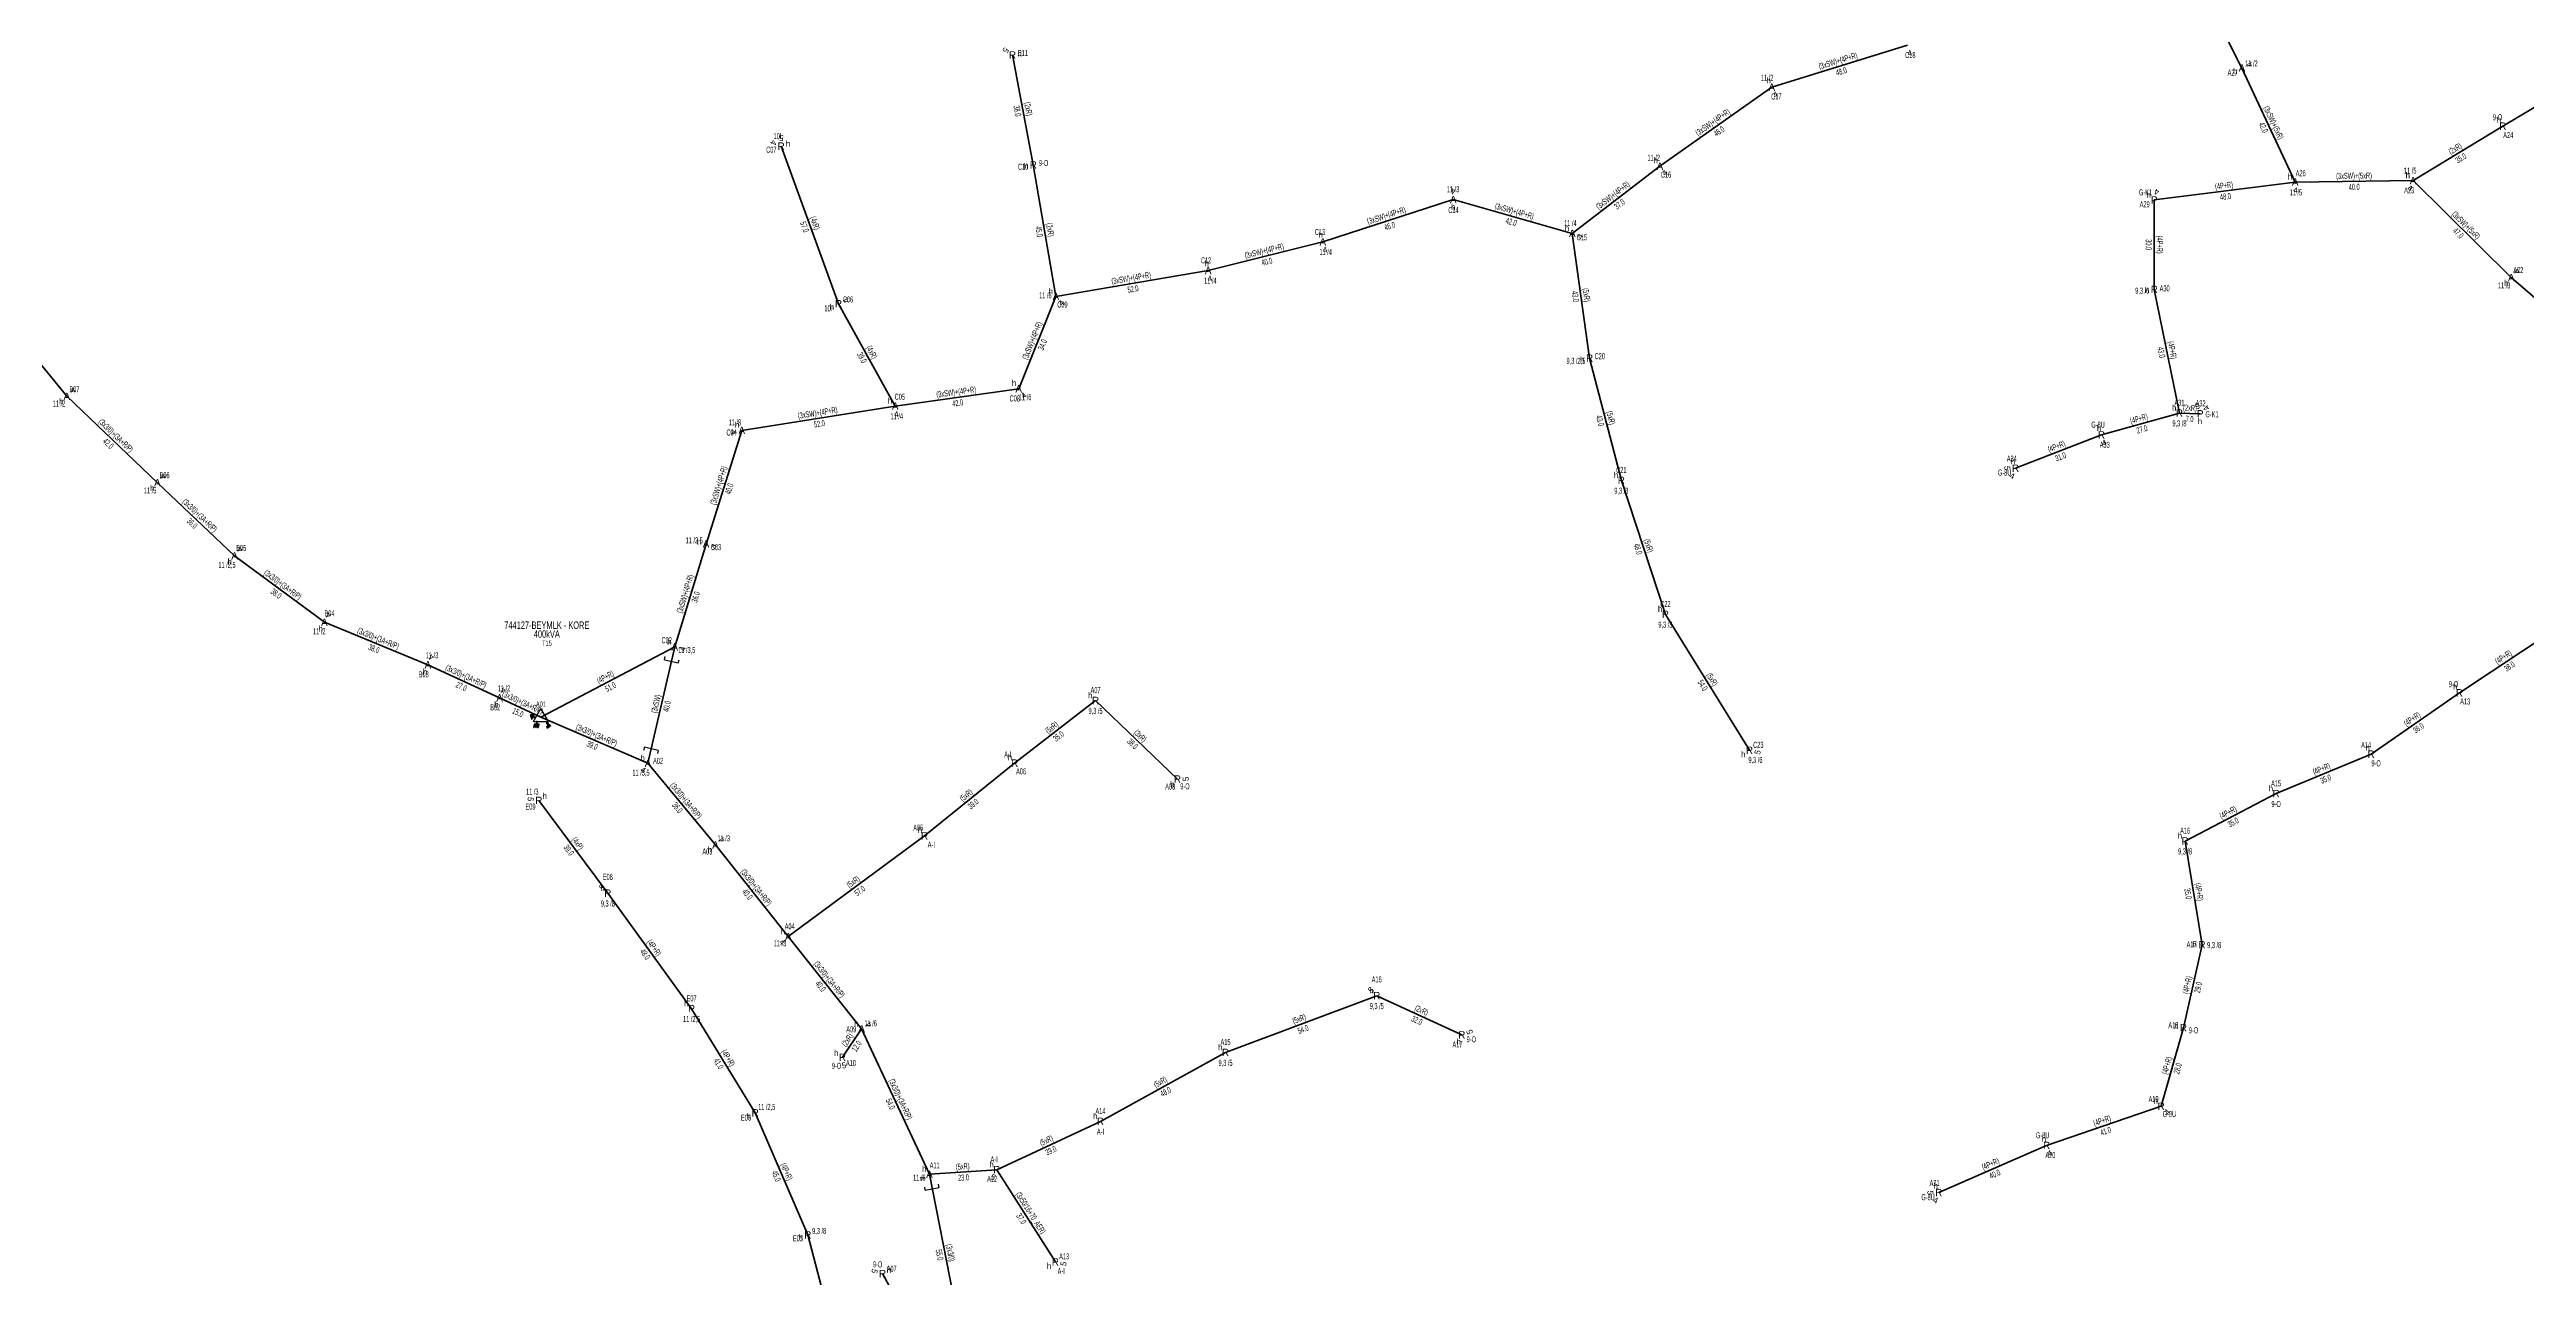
# Model space of a CAD drawing. Header units: millimetres. Extents: x 500432 to 503620, y 4011498 to 4014138.
# Drawn here: x 501226 to 502062, y 4012814 to 4013228 of the extents above; entities that cross this region are included whole.
import ezdxf
from ezdxf.enums import TextEntityAlignment as Align

# ---------------------------------------------------------------- set-up
doc = ezdxf.new("R2010")
doc.units = ezdxf.units.MM
for name, color, linetype, lineweight in [('DIREK_AG_MEVCUT', 120, 'Continuous', 25), ('DIREK_OG_MEVCUT', 16, 'Continuous', 25), ('HAT_AG_HAVAI_MEVCUT', 126, 'Continuous', 50), ('HAT_OG_HAVAI_MEVCUT', 48, 'Continuous', 70), ('TRAFO_MEVCUT', 5, 'Continuous', 30), ('TRAFO_TADILAT_BYSK', 5, 'Continuous', 30)]:
    doc.layers.add(name, color=color, linetype=linetype, lineweight=lineweight)
doc.layers.add('NIA_AG', color=5, linetype='Continuous')
doc.styles.add('Direk', font='B_CAD')
doc.styles.get("Standard").update_dxf_attribs({"font": 'Arial'})

# ---------------------------------------------------------------- blocks, each defined once
blk = doc.blocks.new('AG_NIA', base_point=(-64.4296, 129.8924))
at = {"layer": 'NIA_AG'}
for p, q in [((-64.429604, 132.292432), (-65.529604, 132.292432)), ((-64.429604, 127.492432), (-65.529604, 127.492432)), ((-64.429604, 127.492432), (-64.429604, 132.292432))]:
    blk.add_line(p, q, dxfattribs=at)
blk = doc.blocks.new('MEV_DIREK')
h = blk.add_hatch(color=32)
h.paths.add_polyline_path([(-2.14, 0.97), (-2.35, 1.09), (-3.31, -0.55), (-3.09, -0.67), (-2.67, 0.06), (-1.89, -0.39), (-1.79, -0.22), (-2.56, 0.23)])
h.paths.add_polyline_path([(-3.46, -0.17), (-3.33, -0.25), (-2.61, 0.99), (-2.74, 1.06)])
h.paths.add_polyline_path([(-3.54, 0.29), (-3.41, 0.22), (-3.05, 0.82), (-3.18, 0.9)])
h.paths.add_polyline_path([(-3.58, 0.81), (-3.66, 0.68), (-3.53, 0.61), (-3.45, 0.74)])
h.paths.add_polyline_path([(-1.51, -2.34), (-2.26, -2.33), (-2.52, -3.47), (-2.42, -3.47), (-2.21, -2.53), (-1.91, -2.54), (-2.12, -3.47), (-2.02, -3.47), (-1.81, -2.54), (-1.51, -2.54), (-1.72, -3.47), (-1.62, -3.48), (-1.41, -2.54), (-1.11, -2.54), (-1.32, -3.48), (-1.22, -3.48), (-1.01, -2.54), (-0.71, -2.55), (-0.92, -3.48), (-0.82, -3.48), (-0.56, -2.35), (-1.31, -2.34), (-1.31, -1.44), (-1.51, -1.44)])
at = {"layer": 'TRAFO_MEVCUT'}
for points in [[(2.35, -1.57), (2.12, -1.92), (2.08, -1.44), (1.94, -1.44), (2.01, -2.32), (2.25, -1.96), (2.31, -2.67), (2.1, -2.67), (2.39, -2.87), (2.4, -2.86), (2.64, -2.49), (2.45, -2.63)], [(2.35, -1.57), (2.12, -1.92), (2.08, -1.44), (1.94, -1.44), (2.01, -2.32), (2.25, -1.96), (2.31, -2.67), (2.1, -2.67), (2.39, -2.87), (1.98, -3.19), (2.2, -3.79), (2.26, -3.74), (2.08, -3.26), (2.26, -3.13), (2.44, -3.6), (2.49, -3.56), (2.32, -3.08), (2.49, -2.94), (2.67, -3.42), (2.73, -3.38), (2.55, -2.9), (2.73, -2.76), (2.91, -3.24), (2.97, -3.2), (2.79, -2.72), (2.97, -2.58), (3.15, -3.06), (3.21, -3.01), (2.98, -2.42), (2.4, -2.86), (2.64, -2.49), (2.45, -2.63)], [(2.97, -2.58), (3.15, -3.06), (3.21, -3.01), (2.98, -2.42), (2.4, -2.86), (2.64, -2.49), (2.45, -2.63), (2.35, -1.57), (2.12, -1.92), (2.08, -1.44), (1.94, -1.44), (2.01, -2.32), (2.25, -1.96), (2.31, -2.67), (2.1, -2.67), (2.39, -2.87), (1.98, -3.19), (2.2, -3.79), (2.26, -3.74), (2.08, -3.26), (2.26, -3.13), (2.44, -3.6), (2.49, -3.56), (2.32, -3.08), (2.49, -2.94), (2.67, -3.42), (2.73, -3.38), (2.55, -2.9), (2.73, -2.76), (2.91, -3.24), (2.97, -3.2), (2.79, -2.72)]]:
    blk.add_hatch(color=32, dxfattribs=at).paths.add_polyline_path(points)
at = {"layer": 'TRAFO_MEVCUT', "linetype": 'Continuous'}
for p, q in [((-2.5, -1.44), (0, 2.89)), ((2.5, -1.44), (0, 2.89)), ((-2.5, -1.44), (2.5, -1.44))]:
    blk.add_line(p, q, dxfattribs=at)
at = {"layer": 'TRAFO_MEVCUT', "color": 32, "flags": 128}
blk.add_lwpolyline([(1.94, -1.44), (2.08, -1.44), (2.12, -1.92), (2.35, -1.57), (2.45, -2.63), (2.64, -2.49), (2.4, -2.86), (2.98, -2.42), (3.21, -3.01), (3.15, -3.06), (2.97, -2.58), (2.79, -2.72), (2.97, -3.2), (2.91, -3.24), (2.73, -2.76), (2.55, -2.9), (2.73, -3.38), (2.67, -3.42), (2.49, -2.94), (2.32, -3.08), (2.49, -3.56), (2.44, -3.6), (2.26, -3.13), (2.08, -3.26), (2.26, -3.74), (2.2, -3.79), (1.98, -3.19), (2.39, -2.87), (2.1, -2.67), (2.31, -2.67), (2.25, -1.96), (2.01, -2.32), (1.94, -1.44)], dxfattribs=at)
at = {"layer": 'TRAFO_TADILAT_BYSK', "color": 32, "flags": 128}
for points in [[(-3.53, 0.61), (-3.45, 0.74), (-3.58, 0.81), (-3.66, 0.68), (-3.53, 0.61)], [(-3.41, 0.22), (-3.05, 0.82), (-3.18, 0.9), (-3.54, 0.29), (-3.41, 0.22)], [(-3.33, -0.25), (-2.61, 0.99), (-2.74, 1.06), (-3.46, -0.17), (-3.33, -0.25)], [(-1.79, -0.22), (-2.56, 0.23), (-2.14, 0.97), (-2.35, 1.09), (-3.31, -0.55), (-3.09, -0.67), (-2.67, 0.06), (-1.89, -0.39), (-1.79, -0.22)], [(-1.31, -1.44), (-1.51, -1.44), (-1.51, -2.34), (-2.26, -2.33), (-2.52, -3.47), (-2.42, -3.47), (-2.21, -2.53), (-1.91, -2.54), (-2.12, -3.47), (-2.02, -3.47), (-1.81, -2.54), (-1.51, -2.54), (-1.72, -3.47), (-1.62, -3.48), (-1.41, -2.54), (-1.11, -2.54), (-1.32, -3.48), (-1.22, -3.48), (-1.01, -2.54), (-0.71, -2.55), (-0.92, -3.48), (-0.82, -3.48), (-0.56, -2.35), (-1.31, -2.34), (-1.31, -1.44)]]:
    blk.add_lwpolyline(points, dxfattribs=at)

msp = doc.modelspace()

# ---------------------------------------------------------------- linework, layer by layer
at = {"layer": 'HAT_AG_HAVAI_MEVCUT'}
for p, q in [((501551.24, 4013226.504), (501558.26, 4013189.405)), ((502084.407, 4013220.646), (502053.999, 4013202.47)), ((502053.999, 4013202.47), (502023.69, 4013184.103)), ((501473.187, 4013195.73), (501492.568, 4013142.552)), ((501558.26, 4013189.405), (501565.896, 4013145.012)), ((501936.356, 4013177.582), (501983.935, 4013183.633)), ((501936.409, 4013147.379), (501936.356, 4013177.582)), ((501740.083, 4013166.313), (501745.92, 4013124.192)), ((501492.568, 4013142.552), (501511.678, 4013108.031)), ((501944.876, 4013105.679), (501936.409, 4013147.379)), ((501745.92, 4013124.192), (501756.619, 4013082.955)), ((501918.585, 4013098.289), (501944.876, 4013105.679)), ((501951.896, 4013105.42), (501944.876, 4013105.679)), ((501889.611, 4013087.02), (501918.585, 4013098.289)), ((501756.619, 4013082.955), (501771.477, 4013037.74)), ((501771.477, 4013037.74), (501799.847, 4012991.853)), ((501392.171, 4013003.034), (501437.29, 4013026.78)), ((502071.016, 4013032.234), (502039.317, 4013011.249)), ((502039.317, 4013011.249), (502009.53, 4012990.56)), ((501551.967, 4012987.528), (501579.253, 4013008.66)), ((501579.253, 4013008.66), (501606.877, 4012982.149)), ((501521.585, 4012962.959), (501551.967, 4012987.528)), ((502009.53, 4012990.56), (501977.493, 4012977.224)), ((501977.493, 4012977.224), (501946.796, 4012961.231)), ((501391.454, 4012974.949), (501414.727, 4012943.654)), ((501475.618, 4012928.977), (501521.585, 4012962.959)), ((501946.796, 4012961.231), (501952.499, 4012926.242)), ((501414.727, 4012943.654), (501442.992, 4012904.653)), ((501952.499, 4012926.242), (501946.229, 4012898.246)), ((501623.101, 4012889.893), (501674.107, 4012909.044)), ((501674.107, 4012909.044), (501702.804, 4012895.822)), ((501442.992, 4012904.653), (501464.444, 4012869.514)), ((501493.843, 4012888.276), (501500.352, 4012897.845)), ((501946.229, 4012898.246), (501938.71, 4012871.741)), ((501580.917, 4012866.642), (501623.101, 4012889.893)), ((501464.444, 4012869.514), (501482.179, 4012828.331)), ((501545.927, 4012850.329), (501580.917, 4012866.642)), ((501938.71, 4012871.741), (501900.077, 4012858.507)), ((501900.077, 4012858.507), (501863.688, 4012842.622)), ((501523.217, 4012848.768), (501545.927, 4012850.329)), ((501545.927, 4012850.329), (501565.689, 4012819.204)), ((501482.179, 4012828.331), (501493.471, 4012785.083)), ((501507.407, 4012815.28), (501518.846, 4012794.112))]:
    msp.add_line(p, q, dxfattribs=at)
at = {"layer": 'HAT_OG_HAVAI_MEVCUT'}
for p, q in [((501965.96, 4013222.076), (501948.524, 4013256.459)), ((501853.126, 4013229.837), (501807.374, 4013215.643)), ((501983.935, 4013183.633), (501965.96, 4013222.076)), ((501807.374, 4013215.643), (501769.631, 4013188.961)), ((501769.631, 4013188.961), (501740.083, 4013166.313)), ((501699.92, 4013177.699), (501655.919, 4013163.419)), ((501740.083, 4013166.313), (501699.92, 4013177.699)), ((502023.69, 4013184.103), (501983.935, 4013183.633)), ((502056.825, 4013151.361), (502023.69, 4013184.103)), ((501655.919, 4013163.419), (501617.251, 4013153.767)), ((501617.251, 4013153.767), (501565.896, 4013145.012)), ((502098.076, 4013115.855), (502056.825, 4013151.361)), ((501205.576, 4013143.974), (501232.228, 4013111.316)), ((501565.896, 4013145.012), (501553.32, 4013113.838)), ((501232.228, 4013111.316), (501262.793, 4013082.142)), ((501553.32, 4013113.838), (501511.678, 4013108.031)), ((501511.678, 4013108.031), (501459.92, 4013099.814)), ((501459.92, 4013099.814), (501447.868, 4013061.469)), ((501262.793, 4013082.142), (501288.814, 4013057.462)), ((501447.868, 4013061.469), (501437.29, 4013026.78)), ((501288.814, 4013057.462), (501319.113, 4013035.048)), ((501319.113, 4013035.048), (501354.021, 4013020.691)), ((501437.29, 4013026.78), (501428.281, 4012987.473)), ((501354.021, 4013020.691), (501378.218, 4013009.553)), ((501378.218, 4013009.553), (501392.171, 4013003.034)), ((501392.171, 4013003.034), (501428.281, 4012987.473)), ((501451.041, 4012959.912), (501428.281, 4012987.473)), ((501475.618, 4012928.977), (501451.041, 4012959.912)), ((501500.352, 4012897.845), (501475.618, 4012928.977)), ((501523.217, 4012848.768), (501500.352, 4012897.845)), ((501523.217, 4012848.768), (501533.743, 4012795.117))]:
    msp.add_line(p, q, dxfattribs=at)

# ---------------------------------------------------------------- block references
at = {"layer": 'NIA_AG'}
for p, rotation in [((501436.172984, 4013021.906369), 257.091004), ((501429.398016, 4012992.346631), 77.091004), ((501524.179618, 4012843.861538), 281.100095)]:
    msp.add_blockref('AG_NIA', p, dxfattribs=dict(at, rotation=rotation))
at = {"layer": 'TRAFO_MEVCUT', "linetype": 'ByBlock'}
msp.add_blockref('MEV_DIREK', (501392.171, 4013003.034), dxfattribs=at)

# ---------------------------------------------------------------- texts
at = {"layer": 'DIREK_AG_MEVCUT', "color": 32, "style": 'Direk'}
for s, rotation, p in [('5', 235.715018, (501548.926511, 4013228.081267)), ('4', 245.024535, (501470.648832, 4013196.912244)), ('5', 177.524535, (501473.307936, 4013198.527387)), ('4', 162.961024, (501937.176462, 4013180.259096)), ('4', 114.496199, (501495.115969, 4013143.712972)), ('5', 200.387055, (501950.920591, 4013108.04461)), ('4', 132.887056, (501953.947551, 4013107.325555)), ('4', 378.47633, (501919.472356, 4013095.633327)), ('5', 268.752798, (501886.811663, 4013087.080945)), ('4', 336.252797, (501888.483434, 4013084.457073)), ('5', 436.726758, (501802.572201, 4012991.210133)), ('5', 91.17782, (501609.676408, 4012982.206555)), ('5', 110.262349, (501705.430727, 4012896.791694)), ('5', 370.775784, (501494.366505, 4012885.525374)), ('4', 406.535773, (501940.742251, 4012869.814876)), ('4', 381.246054, (501901.091647, 4012855.897308)), ('5', 271.08286, (501860.8885, 4012842.569085)), ('4', 338.582859, (501862.665565, 4012840.015349)), ('5', 253.386397, (501504.723887, 4012816.080564)), ('5', 437.412433, (501568.421699, 4012818.593792))]:
    msp.add_text(s, height=2, rotation=rotation, dxfattribs=at).set_placement(p, align=Align.MIDDLE_CENTER)
at = {"layer": 'DIREK_AG_MEVCUT', "linetype": 'ByBlock', "style": 'Direk'}
for s, p in [('R', (501551.24, 4013226.504)), ('R', (502053.999, 4013202.47)), ('R', (501473.187, 4013195.73)), ('R', (501558.26, 4013189.405)), ('P', (501936.356, 4013177.582)), ('R', (501492.568, 4013142.552)), ('R', (501936.409, 4013147.379)), ('R', (501745.92, 4013124.192)), ('R', (501944.876, 4013105.679)), ('P', (501951.896, 4013105.42)), ('R', (501918.585, 4013098.289)), ('R', (501756.619, 4013082.955)), ('R', (501889.611, 4013087.02)), ('R', (501771.477, 4013037.74)), ('R', (501579.253, 4013008.66)), ('R', (502039.317, 4013011.249)), ('R', (501799.847, 4012991.853)), ('R', (501551.967, 4012987.528)), ('R', (502009.53, 4012990.56)), ('R', (501391.454, 4012974.949)), ('R', (501606.877, 4012982.149)), ('R', (501977.493, 4012977.224)), ('R', (501521.585, 4012962.959)), ('R', (501946.796, 4012961.231)), ('R', (501414.727, 4012943.654)), ('R', (501952.499, 4012926.242)), ('R', (501674.107, 4012909.044)), ('R', (501442.992, 4012904.653)), ('R', (501702.804, 4012895.822)), ('R', (501946.229, 4012898.246)), ('R', (501493.843, 4012888.276)), ('R', (501623.101, 4012889.893)), ('R', (501464.444, 4012869.514)), ('R', (501580.917, 4012866.642)), ('R', (501938.71, 4012871.741)), ('R', (501900.077, 4012858.507)), ('R', (501545.927, 4012850.329)), ('R', (501863.688, 4012842.622)), ('R', (501482.179, 4012828.331)), ('R', (501507.407, 4012815.28)), ('R', (501565.689, 4012819.204))]:
    msp.add_text(s, height=2.5, dxfattribs=at).set_placement(p, align=Align.MIDDLE_CENTER)
at = {"layer": 'DIREK_AG_MEVCUT', "color": 40, "style": 'Direk'}
for p in [(501553.69641, 4013226.96881), (502052.709837, 4013204.611975), (501475.535865, 4013196.586056), (501555.799801, 4013188.96068), (501490.293028, 4013141.515418), (501933.92175, 4013147.126833), (501743.467758, 4013123.705678), (501917.792718, 4013100.660137), (501951.803826, 4013102.9217), (502037.913825, 4013013.318082), (502008.329768, 4012992.753044), (501550.415535, 4012989.488346), (501797.720586, 4012990.538328), (501393.460083, 4012976.440854), (501520.055564, 4012964.936581), (501950.000079, 4012926.315429), (501701.75784, 4012893.551417), (501943.805716, 4012898.860567), (501491.775893, 4012889.682082), (501462.223481, 4012868.365395), (501899.171065, 4012860.837082), (501544.159233, 4012852.096767), (501479.814719, 4012827.518487), (501509.606404, 4012816.468538), (501563.578471, 4012817.863975)]:
    msp.add_text('h', height=2, dxfattribs=at).set_placement(p, align=Align.MIDDLE_CENTER)
at = {"layer": 'DIREK_AG_MEVCUT', "linetype": 'ByBlock', "width": 0.53}
for s, p in [('C11', (501554.678974, 4013227.154735)), ('9-O', (502052.185146, 4013205.483762)), ('C07', (501469.898589, 4013194.531521)), ('10I', (501471.949904, 4013199.124371)), ('A24', (502055.803828, 4013199.471234)), ('C10', (501554.815721, 4013188.782952)), ('9-O', (501561.737149, 4013190.032985)), ('G-K1', (501933.456132, 4013180.131911)), ('A29', (501933.168289, 4013176.136837)), ('C06', (501495.752961, 4013144.003215)), ('9,3 /6', (501932.333929, 4013146.965854)), ('A30', (501939.89115, 4013147.732033)), ('10I', (501489.11031, 4013140.976517)), ('C20', (501749.353139, 4013124.872851)), ('9,3 /2,5', (501741.297266, 4013123.275232)), ('A31', (501944.876, 4013109.179)), ('A32', (501952.025043, 4013108.91762)), ('G-8U', (501917.427787, 4013101.752299)), ('9,3 /8', (501944.876, 4013102.179)), ('G-K1', (501955.874363, 4013105.27322)), ('A33', (501919.694195, 4013094.969409)), ('C21', (501756.619, 4013086.455)), ('G-8U', (501885.93375, 4013085.589789)), ('A34', (501888.342308, 4013090.281966)), ('9,3 /3', (501756.619, 4013079.455)), ('C22', (501771.477, 4013041.24)), ('9,3 /3', (501771.477, 4013034.24)), ('A07', (501579.253, 4013012.16)), ('9-O', (502037.341862, 4013014.161481)), ('A13', (502041.281446, 4013008.352286)), ('9,3 /5', (501579.253, 4013005.16)), ('C23', (501802.82398, 4012993.693541)), ('A14', (502007.849676, 4012993.630262)), ('A-I', (501549.667552, 4012990.433457)), ('A06', (501554.139051, 4012984.783516)), ('9,3 /6', (501801.853192, 4012988.608089)), ('9-O', (502011.218148, 4012987.475443)), ('11 /3', (501389.245272, 4012977.919057)), ('A08', (501604.453521, 4012979.623777)), ('9-O', (501609.419892, 4012979.708564)), ('A15', (501977.493, 4012980.724)), ('E09', (501388.645483, 4012972.860404)), ('9-O', (501977.493, 4012973.724)), ('A05', (501519.44379, 4012965.727614)), ('A-I', (501523.850015, 4012960.030305)), ('9,3 /8', (501946.796, 4012957.731)), ('A16', (501946.796, 4012964.731)), ('E08', (501414.727, 4012949.154)), ('9,3 /8', (501414.727, 4012940.154)), ('A17', (501949.00051, 4012926.344801)), ('9,3 /8', (501956.597429, 4012926.121571)), ('E07', (501442.992, 4012908.153)), ('A16', (501674.107, 4012914.544)), ('11 /2,5', (501442.992, 4012901.153)), ('9,3 /5', (501674.107, 4012905.544)), ('A18', (501942.836402, 4012899.106393)), ('A15', (501623.101, 4012893.393)), ('A17', (501701.339376, 4012892.643183)), ('9-O', (501706.010816, 4012894.344476)), ('9-O', (501949.65349, 4012897.377519)), ('9-O', (501491.863748, 4012885.366265)), ('A10', (501496.73695, 4012886.307485)), ('9,3 /5', (501623.101, 4012886.393)), ('A19', (501936.169686, 4012874.148655)), ('E06', (501461.335273, 4012867.905953)), ('11 /2,5', (501468.321429, 4012871.519673)), ('A14', (501580.917, 4012870.142)), ('G-8U', (501941.502175, 4012869.094636)), ('A-I', (501580.917, 4012863.142)), ('G-8U', (501898.745909, 4012861.930592)), ('A-I', (501545.032164, 4012853.798071)), ('A20', (501901.345308, 4012855.244885)), ('A12', (501544.347417, 4012847.205714)), ('G-8U', (501860.078732, 4012841.046435)), ('A21', (501862.287738, 4012845.829689)), ('E05', (501478.869007, 4012827.193482)), ('9,3 /8', (501486.026024, 4012829.653075)), ('9-O', (501505.735375, 4012818.373362)), ('A07', (501510.486165, 4012816.943954)), ('A-I', (501567.660074, 4012816.099574)), ('A13', (501568.643741, 4012821.080035))]:
    msp.add_text(s, height=2.05, dxfattribs=at).set_placement(p, align=Align.MIDDLE_CENTER)
at = {"layer": 'DIREK_AG_MEVCUT', "color": 40, "linetype": 'ByBlock', "style": 'Direk'}
for p in [(501934.478583, 4013179.23285), (501943.108233, 4013107.446767), (501754.851233, 4013084.722767), (501888.704791, 4013089.349975), (501769.709233, 4013039.507767), (501577.485233, 4013010.427767), (501605.145944, 4012980.345269), (501975.725233, 4012978.991767), (501945.028233, 4012962.998767), (501412.959233, 4012945.421767), (501672.339233, 4012910.811767), (501441.224233, 4012906.420767), (501621.333233, 4012891.660767), (501579.149233, 4012868.409767), (501936.89549, 4012873.460754), (501862.687813, 4012844.913206)]:
    msp.add_text('h', height=2, dxfattribs=at).set_placement(p, align=Align.MIDDLE_CENTER)
at = {"layer": 'DIREK_AG_MEVCUT', "color": 32, "linetype": 'ByBlock', "style": 'Direk'}
for rotation, p in [(261.636896, (501388.683775, 4012975.356249)), (225.000001, (501412.747101, 4012945.633899)), (225.000001, (501672.127101, 4012911.023899)), (333.172272, (501544.663334, 4012847.830371))]:
    msp.add_text('5', height=2, rotation=rotation, dxfattribs=at).set_placement(p, align=Align.MIDDLE_CENTER)
at = {"layer": 'DIREK_OG_MEVCUT', "linetype": 'ByBlock', "width": 0.53}
for s, p in [('C18', (501854.107162, 4013226.477339)), ('11 /2', (501805.809508, 4013218.815904)), ('A27', (501962.813548, 4013220.543082)), ('11 /2', (501969.175253, 4013223.642437)), ('C17', (501808.921842, 4013212.503862)), ('11 /2', (501767.52589, 4013191.820088)), ('C16', (501771.706183, 4013186.142558)), ('A26', (501985.796525, 4013186.596903)), ('11 /5', (502022.721266, 4013187.493336)), ('11 /3', (501699.854229, 4013181.200085)), ('11 /5', (501984.177321, 4013180.134838)), ('A23', (502022.379419, 4013180.857637)), ('C13', (501654.9544, 4013166.783453)), ('C14', (501699.985739, 4013174.199617)), ('11 /4', (501739.422796, 4013169.767074)), ('11 /4', (501656.890317, 4013160.031117)), ('C15', (501743.32076, 4013164.983749)), ('C12', (501616.53257, 4013157.192472)), ('11 /4', (501617.973156, 4013150.323761)), ('A22', (502059.19806, 4013153.933661)), ('11 /6', (501562.326567, 4013145.393774)), ('C09', (501568.091611, 4013142.286327)), ('11 /3', (502054.410271, 4013148.743165)), ('11 /2', (501229.613073, 4013108.896604)), ('B07', (501234.79706, 4013113.692959)), ('C05', (501513.242245, 4013111.161996)), ('C08', (501552.006702, 4013110.593736)), ('11 /6', (501555.508272, 4013111.035574)), ('11 /8', (501457.594509, 4013102.509404)), ('11 /4', (501512.196036, 4013104.556364)), ('C04', (501456.492338, 4013099.106093)), ('B06', (501265.205586, 4013084.677632)), ('11 /5', (501260.335412, 4013079.55907)), ('B05', (501291.06323, 4013060.143597)), ('11 /2,5', (501443.860569, 4013062.709761)), ('C03', (501451.211414, 4013060.433829)), ('11 /2,5', (501286.264255, 4013054.42212)), ('B04', (501320.832467, 4013038.096513)), ('11 /2', (501317.372986, 4013031.963059)), ('C02', (501434.593218, 4013029.011002)), ('11 /3,5', (501441.351132, 4013025.696856)), ('B03', (501352.623326, 4013017.482183)), ('11 /3', (501355.433129, 4013023.933002)), ('11 /2', (501379.705568, 4013012.760668)), ('B02', (501376.7455, 4013006.377824)), ('11 /3,5', (501425.918337, 4012984.324098)), ('A02', (501431.686837, 4012988.279394)), ('A03', (501448.321301, 4012957.708994)), ('11 /3', (501453.815431, 4012962.15934)), ('A04', (501476.076642, 4012932.44682)), ('11 /3', (501472.822028, 4012926.755656)), ('11 /6', (501503.394411, 4012899.725776)), ('A09', (501496.854398, 4012897.71545)), ('A11', (501524.995675, 4012851.782352)), ('11 /6', (501519.807424, 4012847.657499))]:
    msp.add_text(s, height=2.05, dxfattribs=at).set_placement(p, align=Align.MIDDLE_CENTER)
at = {"layer": 'DIREK_OG_MEVCUT', "color": 32, "linetype": 'ByBlock', "style": 'Direk'}
for rotation, p in [(376.280013, (501853.910929, 4013227.149271)), (386.246924, (501808.612274, 4013213.13169)), (396.363742, (501771.291146, 4013186.706246)), (181.076233, (501699.867408, 4013180.498506)), (375.997772, (501656.69068, 4013160.727437)), (427.679565, (501742.673208, 4013165.249599)), (371.845048, (501617.825744, 4013151.026622)), (137.311108, (502058.723448, 4013153.419129)), (398.852489, (501567.652489, 4013142.831462)), (132.775775, (501234.283248, 4013113.217567)), (281.669101, (501457.17787, 4013099.247674)), (136.424471, (501264.723069, 4013084.170506)), (432.796688, (501450.542732, 4013060.640863)), (150.575496, (501320.488574, 4013037.486811)), (435.06627, (501439.995429, 4013026.058435)), (156.463355, (501355.139139, 4013023.258054)), (155.120317, (501379.396, 4013012.093141)), (323.118616, (501426.600551, 4012985.233337)), (129.008109, (501453.216759, 4012961.674405)), (311.73336, (501473.528498, 4012927.113138)), (121.723778, (501502.73366, 4012899.317309)), (298.050047, (501520.745896, 4012847.451321))]:
    msp.add_text('4', height=2, rotation=rotation, dxfattribs=at).set_placement(p, align=Align.MIDDLE_CENTER)
at = {"layer": 'DIREK_OG_MEVCUT', "color": 40, "linetype": 'ByBlock', "style": 'Direk'}
for p in [(501806.268399, 4013217.885241), (501963.712534, 4013220.981058), (501768.148726, 4013190.974173), (501982.167233, 4013185.400767), (502021.922233, 4013185.870767), (501699.966957, 4013175.199441), (501738.315233, 4013168.080767), (501655.23, 4013165.822181), (501616.737836, 4013156.213766), (502055.129957, 4013149.523385), (501230.392957, 4013109.618172), (501551.78138, 4013115.808444), (501458.286899, 4013101.706876), (501261.069725, 4013080.330834), (501317.884809, 4013032.870491), (501435.522233, 4013028.547767), (501353.022661, 4013018.398988), (501498.584233, 4012899.612767), (501521.449233, 4012850.535767)]:
    msp.add_text('h', height=2, dxfattribs=at).set_placement(p, align=Align.MIDDLE_CENTER)
at = {"layer": 'DIREK_OG_MEVCUT', "linetype": 'ByBlock', "style": 'Direk'}
for p in [(501965.96, 4013222.076), (501807.374, 4013215.643), (501769.631, 4013188.961), (501983.935, 4013183.633), (502023.69, 4013184.103), (501699.92, 4013177.699), (501740.083, 4013166.313), (501655.919, 4013163.419), (501617.251, 4013153.767), (502056.825, 4013151.361), (501565.896, 4013145.012), (501232.228, 4013111.316), (501511.678, 4013108.031), (501553.32, 4013113.838), (501459.92, 4013099.814), (501262.793, 4013082.142), (501447.868, 4013061.469), (501288.814, 4013057.462), (501319.113, 4013035.048), (501437.29, 4013026.78), (501354.021, 4013020.691), (501378.218, 4013009.553), (501428.281, 4012987.473), (501451.041, 4012959.912), (501475.618, 4012928.977), (501500.352, 4012897.845), (501523.217, 4012848.768)]:
    msp.add_text('A', height=2.5, dxfattribs=at).set_placement(p, align=Align.MIDDLE_CENTER)
at = {"layer": 'DIREK_OG_MEVCUT', "color": 32, "style": 'Direk'}
for rotation, p in [(115.974852, (501968.477162, 4013223.302334)), (363.962597, (501984.128495, 4013180.839694)), (338.009573, (502022.641535, 4013181.50671)), (397.984469, (501555.043254, 4013111.631103)), (368.479807, (501512.09089, 4013105.26161)), (140.011252, (501290.613384, 4013059.607278))]:
    msp.add_text('4', height=2, rotation=rotation, dxfattribs=at).set_placement(p, align=Align.MIDDLE_CENTER)
at = {"layer": 'DIREK_OG_MEVCUT', "color": 40, "style": 'Direk'}
for p in [(501564.128233, 4013146.779767), (501509.910233, 4013109.798767), (501445.479847, 4013062.208408), (501287.207407, 4013055.546573), (501377.166215, 4013007.285017), (501426.513233, 4012989.240767), (501449.098358, 4012958.338424), (501473.850233, 4012930.744767)]:
    msp.add_text('h', height=2, dxfattribs=at).set_placement(p, align=Align.MIDDLE_CENTER)
at = {"layer": 'HAT_AG_HAVAI_MEVCUT', "lineweight": 30, "width": 0.53}
for s, rotation, p in [('(2xR)', 280.715017, (501555.585179, 4013208.112536, 250779.13)), ('(2xR)', 391.215512, (502038.40398, 4013194.01344, 251011.845)), ('(4P+R)', 7.247851, (501960.038263, 4013181.450708, 250991.9675)), ('(4xR)', 290.024534, (501483.676114, 4013169.432059, 250746.284)), ('(2xR)', 279.759888, (501562.915698, 4013167.352592, 250782.948)), ('(4P+R)', 270.100542, (501937.232499, 4013162.481992, 250968.178)), ('(5xR)', 277.889628, (501743.843454, 4013145.369175, 250872.96)), ('(4xR)', 298.967865, (501502.866658, 4013125.703171, 250755.839)), ('(4P+R)', 281.47762, (501941.475502, 4013126.698137, 250968.2045)), ('(5xR)', 284.544774, (501752.092259, 4013103.786966, 250878.3095)), ('(4P+R)', 15.699865, (501931.500492, 4013102.802289, 250972.438)), ('(2xR)', 357.887054, (501948.417339, 4013106.398922, 250972.438)), ('(4P+R)', 21.252796, (501903.789889, 4013093.446692, 250959.2925)), ('(5xR)', 288.190925, (501764.855518, 4013060.612857, 250885.7385)), ('(4P+R)', 27.757703, (501414.334627, 4013015.659186)), ('(5xR)', 301.726757, (501786.384981, 4013015.243489, 250899.9235)), ('(4P+R)', 393.504888, (502054.697293, 4013022.450263, 251019.6585)), ('(5xR)', 37.75646, (501565.08954, 4012998.766027, 250789.6265)), ('(4P+R)', 394.782481, (502023.938607, 4013001.602625, 251004.765)), ('(3xR)', 316.177819, (501593.653559, 4012996.017768, 250803.4385)), ('(4P+R)', 382.600433, (501993.184843, 4012984.676726, 250988.7465)), ('(5xR)', 38.961415, (501536.241523, 4012975.904434, 250775.9835)), ('(4P+R)', 387.519313, (501961.75176, 4012969.981327, 250973.398)), ('(4xP)', 306.636895, (501403.772568, 4012959.80873, 250707.3635)), ('(5xR)', 36.474386, (501498.096206, 4012946.651504, 250760.7925)), ('(4P+R)', 279.257465, (501950.486429, 4012943.87324, 250976.2495)), ('(4P+R)', 305.931783, (501429.547759, 4012924.652298, 250721.496)), ('(4P+R)', 437.376315, (501948.534547, 4012912.429765, 250973.1145)), ('(5xR)', 20.579431, (501648.30522, 4012900.264258, 250837.0535)), ('(2xR)', 335.262348, (501688.811194, 4012903.204998, 250851.402)), ('(2xR)', 55.775782, (501496.394684, 4012893.538568, 250750.176)), ('(4P+R)', 301.403638, (501454.44349, 4012887.526404, 250732.222)), ('(4P+R)', 434.162298, (501941.651767, 4012885.225476, 250969.355)), ('(5xR)', 28.862699, (501601.598695, 4012879.011912, 250811.5505)), ('(4P+R)', 378.909249, (501919.11804, 4012865.928128, 250950.0385)), ('(5xR)', 24.995824, (501563.062831, 4012859.255888, 250790.4585)), ('(4P+R)', 293.298589, (501474.092188, 4012849.258694, 250741.0895)), ('(5xR)', 3.932112, (501534.513712, 4012850.396499, 250772.9635)), ('(4P+R)', 383.582858, (501881.542436, 4012851.34351, 250931.844)), ('(3x50/16+70_AER)', 302.412432, (501556.52558, 4012835.222108, 250782.8445))]:
    msp.add_text(s, height=2.05, rotation=rotation, dxfattribs=at).set_placement(p, align=Align.CENTER)
for s, rotation, p in [('38.0', 280.715017, (501553.914821, 4013207.796464, 250779.13)), ('35.0', 391.215512, (502039.28502, 4013192.55956, 251011.845)), ('48.0', 7.247851, (501960.252737, 4013179.764292, 250991.9675)), ('57.0', 290.024534, (501482.078886, 4013168.849941, 250746.284)), ('45.0', 279.759888, (501561.240302, 4013167.064408, 250782.948)), ('30.0', 270.100542, (501935.532501, 4013162.479008, 250968.178)), ('43.0', 277.889628, (501742.159546, 4013145.135825, 250872.96)), ('39.0', 298.967865, (501501.379342, 4013124.879829, 250755.839)), ('43.0', 281.47762, (501939.809498, 4013126.359863, 250968.2045)), ('43.0', 284.544774, (501750.446741, 4013103.360034, 250878.3095)), ('27.0', 15.699865, (501931.960508, 4013101.165711, 250972.438)), ('7.0', 357.887054, (501948.354661, 4013104.700078, 250972.438)), ('31.0', 21.252796, (501904.406111, 4013091.862308, 250959.2925)), ('48.0', 288.190925, (501763.240482, 4013060.082143, 250885.7385)), ('38.0', 393.504888, (502055.635707, 4013021.032737, 251019.6585)), ('51.0', 27.757703, (501415.126373, 4013014.154814)), ('54.0', 301.726757, (501784.939019, 4013014.349511, 250899.9235)), ('36.0', 394.782481, (502024.908393, 4013000.206375, 251004.765)), ('35.0', 37.75646, (501566.13046, 4012997.421973, 250789.6265)), ('38.0', 316.177819, (501592.476441, 4012994.791232, 250803.4385)), ('35.0', 382.600433, (501993.838157, 4012983.107274, 250988.7465)), ('39.0', 38.961415, (501537.310477, 4012974.582566, 250775.9835)), ('35.0', 387.519313, (501962.53724, 4012968.473673, 250973.398)), ('39.0', 306.636895, (501402.408432, 4012958.79427, 250707.3635)), ('57.0', 36.474386, (501499.106794, 4012945.284496, 250760.7925)), ('35.0', 279.257465, (501948.808571, 4012943.59976, 250976.2495)), ('48.0', 305.931783, (501428.171241, 4012923.654702, 250721.496)), ('29.0', 437.376315, (501950.193453, 4012912.058235, 250973.1145)), ('32.0', 335.262348, (501688.099806, 4012901.661002, 250851.402)), ('12.0', 55.775782, (501497.800316, 4012892.582432, 250750.176)), ('54.0', 20.579431, (501648.90278, 4012898.672742, 250837.0535)), ('41.0', 301.403638, (501452.99251, 4012886.640596, 250732.222)), ('28.0', 434.162298, (501943.287233, 4012884.761524, 250969.355)), ('48.0', 28.862699, (501602.419305, 4012877.523088, 250811.5505)), ('41.0', 378.909249, (501919.66896, 4012864.319872, 250950.0385)), ('39.0', 24.995824, (501563.781169, 4012857.715112, 250790.4585)), ('40.0', 383.582858, (501882.222564, 4012849.78549, 250931.844)), ('45.0', 293.298589, (501472.530812, 4012848.586306, 250741.0895)), ('23.0', 3.932112, (501534.630288, 4012848.700501, 250772.9635)), ('37.0', 302.412432, (501555.09042, 4012834.310892, 250782.8445))]:
    msp.add_text(s, height=2.05, rotation=rotation, dxfattribs=at).set_placement(p, align=Align.TOP_CENTER)
at = {"layer": 'HAT_OG_HAVAI_MEVCUT', "lineweight": 30, "width": 0.53}
for s, rotation, p in [('(3xSW)+(4P+R)', 377.235866, (501829.99814, 4013223.551829)), ('(3xSW)+(4P+R)', 395.257982, (501788.01183, 4013202.996077)), ('(3xSW)+(5xR)', 295.059633, (501975.717487, 4013203.214527)), ('(3xSW)+(5xR)', 360.677343, (502003.802452, 4013184.717941)), ('(3xSW)+(4P+R)', 344.172245, (501720.233334, 4013172.823773)), ('(3xSW)+(4P+R)', 397.469503, (501754.339912, 4013178.311626)), ('(3xSW)+(4P+R)', 377.980221, (501677.657115, 4013171.367489)), ('(3xSW)+(5xR)', 315.341803, (502040.854945, 4013168.336616)), ('(3xSW)+(4P+R)', 374.015323, (501636.379146, 4013159.417696)), ('(3xSW)+(4P+R)', 369.674772, (501591.430653, 4013150.227411)), ('(3xSW)+(4P+R)', 428.030206, (501558.819726, 4013129.743)), ('(3xSW)+(4P+R)', 367.938732, (501532.381603, 4013111.776354)), ('(3x3/0)+(3A+R/P)', 316.33387, (501248.097387, 4013097.343869)), ('(3xSW)+(4P+R)', 369.020882, (501485.665725, 4013104.761987)), ('(3xSW)+(4P+R)', 432.55184, (501453.08311, 4013080.896366)), ('(3x3/0)+(3A+R/P)', 316.515073, (501276.388439, 4013070.418722)), ('(3x3/0)+(3A+R/P)', 323.507431, (501304.469011, 4013046.938344)), ('(3xSW)+(4P+R)', 433.041536, (501441.765961, 4013044.372427)), ('(3x3/0)+(3A+R/P)', 337.643562, (501336.890312, 4013028.65561)), ('(3x3/0)+(3A+R/P)', 335.283148, (501366.474914, 4013015.894127)), ('(3x3/0)+(3A+R/P)', 334.957485, (501385.554297, 4013007.063595)), ('(3xSW)', 437.091004, (501431.956983, 4013007.316393)), ('(3x3/0)+(3A+R/P)', 336.687183, (501410.562388, 4012996.034104)), ('(3x3/0)+(3A+R/P)', 309.55005, (501440.316408, 4012974.233739)), ('(3x3/0)+(3A+R/P)', 308.466168, (501463.995029, 4012944.973245)), ('(3x3/0)+(3A+R/P)', 308.46672, (501488.650524, 4012913.939751)), ('(3x3/0)+(3A+R/P)', 294.980836, (501512.554982, 4012873.665468)), ('(3x3/0)', 281.100095, (501529.314098, 4012822.106145))]:
    msp.add_text(s, height=2.05, rotation=rotation, dxfattribs=at).set_placement(p, align=Align.CENTER)
for s, rotation, p in [('48.0', 377.235866, (501830.50186, 4013221.928171)), ('46.0', 395.257982, (501788.99317, 4013201.607923)), ('42.0', 295.059633, (501974.177513, 4013202.494473)), ('37.0', 397.469503, (501755.374088, 4013176.962374)), ('40.0', 360.677343, (502003.822548, 4013183.018059)), ('46.0', 377.980221, (501678.181885, 4013169.750511)), ('42.0', 344.172245, (501719.769666, 4013171.188227)), ('47.0', 315.341803, (502039.660055, 4013167.127384)), ('40.0', 374.015323, (501636.790854, 4013157.768304)), ('52.0', 369.674772, (501591.716347, 4013148.551589)), ('34.0', 428.030206, (501560.396274, 4013129.107)), ('42.0', 367.938732, (501532.616397, 4013110.092646)), ('52.0', 369.020882, (501485.932275, 4013103.083013)), ('42.0', 316.33387, (501246.923613, 4013096.114131)), ('40.0', 432.55184, (501454.70489, 4013080.386634)), ('36.0', 316.515073, (501275.218561, 4013069.185278)), ('38.0', 323.507431, (501303.457989, 4013045.571656)), ('36.0', 433.041536, (501443.392039, 4013043.876573)), ('38.0', 337.643562, (501336.243688, 4013027.08339)), ('27.0', 335.283148, (501365.764086, 4013014.349873)), ('15.0', 334.957485, (501384.834703, 4013005.523405)), ('40.0', 437.091004, (501433.614017, 4013006.936607)), ('39.0', 336.687183, (501409.889612, 4012994.472896)), ('36.0', 309.55005, (501439.005592, 4012973.151261)), ('40.0', 308.466168, (501462.663971, 4012943.915755)), ('40.0', 308.46672, (501487.319476, 4012912.882249)), ('54.0', 294.980836, (501511.014018, 4012872.947532)), ('55.0', 281.100095, (501527.645902, 4012821.778855))]:
    msp.add_text(s, height=2.05, rotation=rotation, dxfattribs=at).set_placement(p, align=Align.TOP_CENTER)
at = {"layer": 'TRAFO_MEVCUT', "linetype": 'ByBlock', "width": 0.6}
for s, height, p in [('744127-BEYMLK - KORE', 2.5, (501394.15177, 4013032.830509)), ('400kVA', 2.5, (501394.15177, 4013029.830509)), ('A01', 1.8, (501392.171, 4013006.534))]:
    msp.add_text(s, height=height, dxfattribs=at).set_placement(p, align=Align.CENTER)
msp.add_text('T15', height=1.8, dxfattribs=at).set_placement((501394.19989, 4013028.896501), align=Align.TOP_CENTER)

doc.saveas('drawing.dxf')
